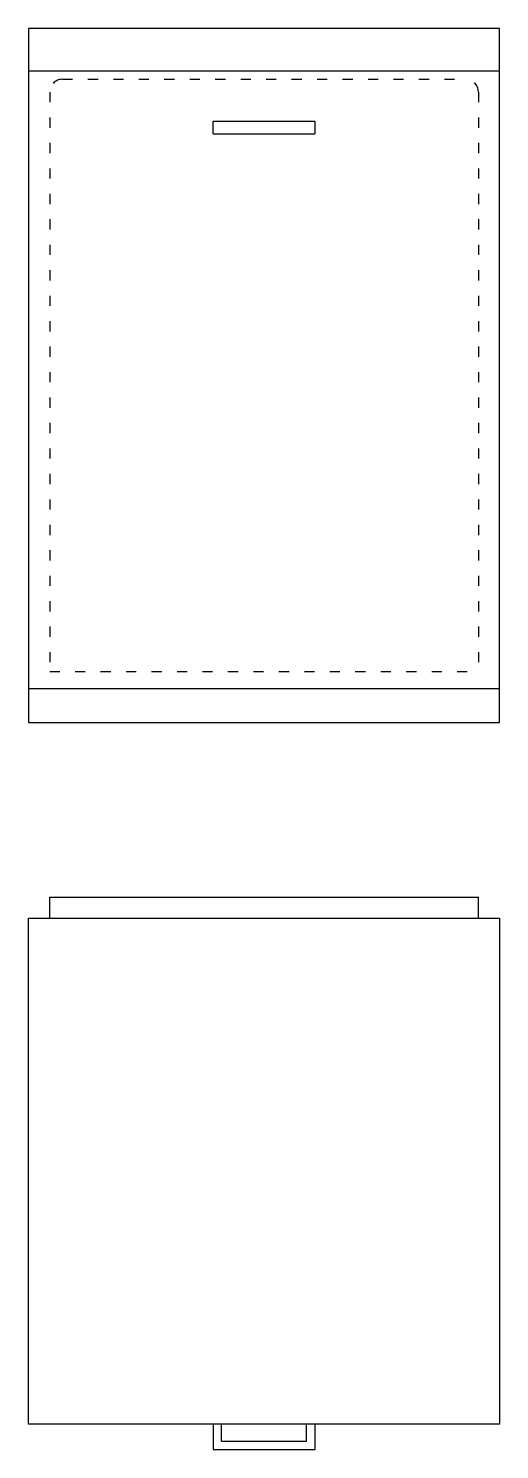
# Model space of a CAD drawing. Header units: millimetres. Extents: x 96 to 151, y 34 to 202.
import ezdxf

# ---------------------------------------------------------------- set-up
doc = ezdxf.new("R2010")
doc.units = ezdxf.units.MM
doc.linetypes.add('ACAD_ISO03W100', pattern=[30, 12, -18])

msp = doc.modelspace()

# ---------------------------------------------------------------- linework, layer by layer
for p, q in [((151.03, 201.72), (95.53, 201.72)), ((95.53, 201.72), (95.53, 119.92)), ((151.03, 119.92), (151.03, 201.72)), ((95.53, 196.72), (151.03, 196.72)), ((117.28, 189.3), (117.28, 190.8)), ((117.28, 190.8), (129.28, 190.8)), ((117.28, 189.3), (129.28, 189.3)), ((129.28, 190.8), (129.28, 189.3)), ((95.53, 123.92), (151.03, 123.92)), ((95.53, 119.92), (151.03, 119.92)), ((98.03, 96.85), (98.03, 99.35)), ((98.03, 99.35), (148.53, 99.35)), ((148.53, 96.85), (148.53, 99.35)), ((95.53, 37.25), (95.53, 96.85)), ((95.53, 96.85), (151.03, 96.85)), ((151.03, 96.85), (151.03, 37.25)), ((151.03, 37.25), (95.53, 37.25)), ((117.28, 37.25), (117.28, 34.25)), ((118.28, 35.25), (118.28, 37.25)), ((128.28, 35.25), (128.28, 37.25)), ((129.28, 37.25), (129.28, 34.25)), ((118.28, 35.25), (128.28, 35.25)), ((117.28, 34.25), (129.28, 34.25))]:
    msp.add_line(p, q)
at = {"linetype": 'ACAD_ISO03W100', "ltscale": 0.1}
for p, q in [((99.53, 195.72), (147.03, 195.72)), ((98.03, 194.22), (98.03, 125.92)), ((148.53, 194.22), (148.53, 125.92)), ((98.03, 125.92), (148.53, 125.92))]:
    msp.add_line(p, q, dxfattribs=at)
for centre, start, end in [((99.53, 194.22), 90, 180), ((147.03, 194.22), 0, 90)]:
    msp.add_arc(centre, 1.5, start, end, dxfattribs=at)

doc.saveas('drawing.dxf')
